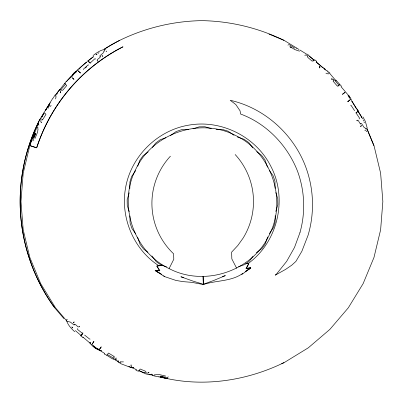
<?xml version="1.0" encoding="UTF-8"?>
<svg xmlns="http://www.w3.org/2000/svg" width="403" height="403" viewBox="0 0 403 403"><rect width="100%" height="100%" fill="white"/><g stroke="black" fill="none" stroke-linecap="round" stroke-linejoin="round"><path stroke-width="0.6" d="M129.811 188.584L129.922 181.97L131.59 176.529L135.735 170.55M275.219 215.66L275.108 222.275L273.446 227.71L269.295 233.695M113.792 358.816L112.719 357.693L107.384 354.544L106.79 355.295M136.113 369.37L136.063 370.372L138.471 371.259L138.959 370.705L145.775 373.908L150.556 374.916M32.9 140.123L32.875 140.41L35.791 133.564M48.36 108.241L48.446 107.677M146.077 372.105L145.302 371.153L140.173 369.012L139.196 370.387M104.609 353.3L104.458 354.192C108.412 355.431 112.215 360.05 116.452 359.869L115.802 359.798M83.386 69.613L83.466 69.145L88.232 64.797L88.539 65.2M77.729 328.551L77.547 329.447L82.595 333.472L82.897 332.954L82.141 334.132L82.897 332.954M41.071 119.59L40.763 121.827L41.449 122.593L41.242 122.033M69.981 79.159L70.067 78.792M34.734 132.285A180.861 180.861 0 0 0 29.817 145.609L23.193 173.204L20.966 201.5L23.193 229.796L29.817 257.391L40.678 283.611L55.508 307.806L67.125 321.413M55.639 98.987L56.042 96.619L55.438 95.602L56.093 95.849M154.636 374.528L154.465 375.274L156.067 374.533L159.24 374.563L165.754 376.08M129.247 192.73L127.152 199.702L127.247 205.389L129.187 211.711M275.783 211.51L277.879 204.543L277.783 198.855L275.843 192.528M48.33 107.339L48.567 106.553M60.697 91.934L60.616 92.861L60.223 92.146L61.362 89.773M120.421 361.577L120.159 362.619L121.071 361.864L123.474 361.884M137.745 166.212L139.7 160.52L142.964 155.865L148.274 151.825M267.673 236.893L265.33 243.719L262.066 248.379L256.273 252.782M66.858 319.307L67.175 319.257L66.505 320.289C67.739 324.964 71.255 328.571 74.721 331.745M97.707 60.838L97.551 61.256L97.168 60.541L97.415 59.528L99.606 57.82L100.579 56.541M35.363 131.212L36.965 126.99M33.635 137.428L35.283 133.086L35.555 133.333M33.802 140.617L33.847 140.894M316.199 62.153L316.557 61.216L314.541 59.629M33.303 137.267L33.53 136.682M313.232 61.08L313.584 60.233L312.224 61.241L308.013 57.614L307.57 56.475L307.217 56.999M35.484 131.962L35.62 131.645M33.716 137.705L35.328 133.877M49.136 105.898L49.735 104.679M169.089 268.584C133.222 251.386 117.51 203.888 136.053 168.696C153.251 132.824 200.749 117.117 235.941 135.66C271.813 152.858 287.52 200.356 268.977 235.548C251.779 271.415 204.281 287.127 169.089 268.584L173.789 259.24L173.612 253.814A69.447 69.447 0 0 1 170.424 156.178M34.985 138.516L37.509 132.32L38.038 129.187L37.555 127.489L38.089 127.696M73.729 322.561L74.172 321.896L73.26 322.899L73.653 322.717M246.137 268.302L248.742 263.552L245.82 263.184M246.228 268.554L248.832 263.804L245.916 263.431M359.108 119.016L359.562 118.22L356.005 112.835M338.182 86.106L338.591 85.386L337.467 86.237L333.624 81.794L333.442 80.706L333.044 81.068M52.924 98.367L55.322 94.675M63.946 318.642L54.692 307.806A181.143 180.982 0 0 1 39.867 119.394L52.707 98.433M304.804 55.478L305.665 54.919L307.827 55.569M339.321 85.265L339.734 84.6L338.943 85.134L334.843 80.489M71.88 76.026L73.825 73.351L76.374 71.175M72.031 76.424L74.092 73.759L76.787 71.583M99.622 349.336L101.239 346.852L99.244 349.527M59.483 90.065L66.228 81.411M319.327 66.797L319.901 66.334L319.66 67.014L319.992 67.79M107.636 354.192L108.447 353.038L113.475 356.076L113.978 357.053L114.245 356.146M113.48 357.683L115.999 358.433L116.538 358.005M152.374 147.473L155.629 143.146L160.177 139.725L165.9 137.725M253.019 256.288L249.402 261.094L244.858 264.514L238.556 266.715M329.286 73.502L328.183 73.94L325.906 73.175M71.578 75.885L73.704 73.225L77.89 69.613M80.812 335.875L82.464 333.644L80.807 335.875L82.801 337.472L83.214 337.205M203.369 284.518C216.265 280.231 231.518 281.632 242.818 273.35M361.063 125.948L360.438 126.441L361.617 125.771L361.189 125.827M131.585 366.277L131.302 366.539L131.323 365.813L130.763 365.183M90.121 63.075L94.886 58.722L95.743 59.045M85.26 68.011L86.665 66.807M247.825 263.779C277.773 242.349 287.954 198.906 270.851 166.328C256.177 137.035 222.033 119.636 189.707 124.985C157.311 129.887 130.214 156.984 125.313 189.38C120.663 218.507 133.982 249.744 158.883 265.763M51.241 105.667L50.531 106.12L49.816 105.989L50.032 106.311M355.92 112.936L357.799 111.5L356.187 112.709M344.716 92.483L342.409 94.347L345.129 92.418M93.063 55.569C96.74 52.647 100.856 49.74 105.667 49.257M241.729 274.539L250.595 268.045L245.155 271.642M334.097 80.273L331.951 78.766L331.185 79.043L332.087 79.27M170.242 135.69L176.151 131.544L181.526 129.695L188.806 129.534M357.975 111.379L357.335 111.807L358.443 111.097M245.815 271.239L250.555 268.151M148.495 372.488L149.014 372.201L148.364 372.992L147.342 373.097L144.183 372.553M133.433 367.783L133.846 367.581L132.869 367.793L129.635 367.062L120.95 363.763L118.014 361.763L117.958 360.574L118.21 361.017M74.877 324.551L73.94 324.994L70.505 322.138L67.538 321.403M119.716 40.35A180.861 180.861 0 0 0 104.181 49.262A180.861 180.861 0 0 1 119.716 40.35C145.322 27.857 173.34 21.132 201.827 20.639C230.315 21.132 258.333 27.857 283.939 40.35M57.322 93.924L57.8 93.743M283.939 362.65C245.971 381.162 201.48 387.716 160.334 376.966M281.662 363.657L284.095 362.65L308.295 347.819L329.876 329.387L348.308 307.806L363.138 283.611L373.999 257.391L380.623 229.796L382.85 201.5L380.623 173.204L373.999 145.609L366.831 128.305M222.446 276.534L225.337 275.627L213.61 280.518L203.329 284.281L192.866 281.057L180.897 276.785L183.833 277.541M192.921 128.789L199.248 126.849L204.936 126.759L211.323 128.678M162.112 265.013L156.898 265.955L159.744 270.564M162.026 265.27L156.817 266.207L159.664 270.816M360.589 123.701L361.617 123.57L364 127.343L366.599 128.965L365.476 128.955M167.668 377.888L167.955 377.863L160.737 376.064M133.186 367.627L133.756 367.622M216.053 129.418L222.668 129.524L228.108 131.192L234.088 135.337M90.111 339.099L89.637 339.089L84.59 335.064M101.264 350.812L101.642 350.837C97.022 350.131 92.771 346.696 89.894 343.094L90.212 342.182L90.302 342.767M299.53 51.191L294.638 49.524L290.079 46.612M61.901 90.368L62.949 90.02L66.737 85.532L65.724 84.554M39.026 125.051L38.527 124.89M60.193 89.904L61.468 89.023L65.417 84.247L64.772 83.547L65.493 83.854M203.298 284.518L191.687 282.337L183.229 281.652L176.04 280.463L164.469 276.559L155.281 270.534L159.875 273.244M79.195 326.329L79.633 326.415L78.983 326.909L77.95 326.823L75.92 324.929L74.505 324.168M164.892 377.581L160.344 376.639L160.545 376.331L162.273 376.755M168.016 376.921L168.283 376.835M164.172 377.807L164.787 377.938M166.011 378.266L167.386 378.588L154.062 375.934L151.735 374.866L151.82 374.049L152.173 374.523M162.626 377.465L164.404 377.888M160.646 376.961L162.893 377.5M148.939 374.231L153.135 375.238M158.873 376.533L159.205 376.614M29.817 145.609L36.698 147.846A173.628 173.628 0 0 1 123.001 46.798A173.628 173.628 0 0 0 36.643 147.8L29.757 145.564A180.861 180.861 0 0 1 34.683 132.239M98.654 349.587L95.304 347.955L92.755 345.774M350.595 105.158L351.043 105.314L354.6 110.699M237.286 136.965L244.117 139.307L248.772 142.571L252.812 147.881M166.605 266.887L160.913 264.937L156.258 261.668L151.85 255.88M80.096 69.145L79.683 68.858M269.013 34.099L284.095 40.35L298.9 49.423M128.839 366.428L136.249 369.496M138.526 370.443L144.229 372.8M42.572 119.968L42.003 119.706L43.061 119.092L45.982 114.361L44.778 113.178M98.619 349.24L95.662 347.623L93.093 345.306M98.528 349.572L98.916 349.784M357.401 120.89L356.64 120.457L357.411 120.19L358.368 120.593L359.713 123.021L360.826 124.179M288.19 45.116L287.908 45.111M155.326 270.64L159.135 272.846M160.223 273.476L161.855 274.418M307.202 54.123L308.25 54.737M299.792 49.967L306.879 54.314M99.198 350.076L104.463 353.3M114.981 359.748L119.192 362.327M296.477 48.128L296.769 48.31M288.538 44.234L294.845 48.179M102.417 56.128L102.024 55.513L102.871 56.576M256.681 151.619L261.492 155.236L264.907 159.779L267.511 167.225M147.866 252.263L143.539 249.004L140.123 244.46L137.519 237.019M289.807 46.728L291.253 47.876M322.748 67.225L325.483 69.417M326.944 70.59L328.238 71.638M308.295 55.181L314.385 60.379M316.214 61.941L322.712 67.492M324.35 68.893L326.652 70.857M327.649 71.704L328.541 72.469M309.076 55.982L314.234 60.39M316.113 61.991L322.677 67.598M323.619 68.399L324.556 69.205M75.346 330.591L80.973 335.402M82.852 337.004L90.358 343.411M94.579 347.018L95.516 347.819M90.237 63.145L88.524 61.513L89.97 62.918M131.015 364.841L131.277 365.078M328.888 72.167L329.956 73.19M71.779 77.396L73.976 79.386L72.671 78.006M163.704 275.803L164.469 276.559M88.378 61.357L88.902 61.921L88.025 60.939M335.77 80.006L341.618 86.373M329.876 73.613L336.193 81.003M341.019 86.66L347.9 94.715M71.936 327.045L72.736 327.982M71.91 326.969L72.59 327.765M269.295 170.338L273.093 175.753L274.942 181.133L275.098 188.408M135.74 233.906L131.937 228.486L130.093 223.106L129.932 215.832M348.394 95.133L350.147 97.989M357.048 108.966L358.448 111.097M348.535 95.037L351.451 99.732M347.95 95.335L349.678 98.337M351.517 100.428L357.053 109.46M358.01 111.021L361.859 117.303M351.693 100.977L356.529 108.87M357.174 109.923L361.687 117.288M361.657 117.288L362.629 118.875M319.644 68.036L319.307 67.22M362.962 116.91L365.355 121.434L367.234 128.139M236.637 268.232L231.841 258.938L231.619 252.157L237.775 245.563L243.029 238.223A69.447 69.447 0 0 0 235.151 154.53M333.79 79.703L333.996 80.157M363.959 121.837L364.393 122.809M366.992 129.081L373.838 145.609M363.153 119.887L363.556 120.865M100.14 56.853L99.848 55.861L103.208 52.914L104.402 50.098L104.568 51.206M37.973 124.93A180.861 180.861 0 0 1 38.497 123.812M41.811 117.202A180.861 180.861 0 0 1 44.169 112.865A180.861 180.861 0 0 0 41.766 117.162M45.71 110.185A180.861 180.861 0 0 1 49.257 104.377M55.866 94.695A180.861 180.861 0 0 1 59.594 89.778M66.329 81.703A180.861 180.861 0 0 1 71.351 76.253A180.861 180.861 0 0 0 66.304 81.673M78.822 68.908A180.861 180.861 0 0 1 86.736 61.981A180.861 180.861 0 0 0 77.905 69.724M87.693 61.196A180.861 180.861 0 0 1 93.536 56.642A180.861 180.861 0 0 0 87.683 61.18M96.015 54.818A180.861 180.861 0 0 1 97.017 54.103A180.861 180.861 0 0 0 96.01 54.803M37.152 126.567A180.861 180.861 0 0 1 38.718 123.212M40.632 119.348A180.861 180.861 0 0 1 41.197 118.25M45.67 110.145A180.861 180.861 0 0 1 50.224 102.775M55.841 94.66A180.861 180.861 0 0 1 59.568 89.748M98.02 53.377A180.861 180.861 0 0 1 99.032 52.672M54.692 307.806A180.861 180.861 0 0 1 39.862 119.389M246.097 268.574A48.97 0.549 -9.1 0 1 249.669 268.358M246.001 268.327A48.97 0.549 -9.1 0 1 248.903 268.247M156.979 270.65A48.97 0.549 6.1 0 1 159.88 270.579M156.223 270.801A48.97 0.549 6.1 0 1 159.8 270.831M203.324 284.085L203.122 276.322L203.324 284.085M106.256 51.095L106.211 51.458L106.256 51.095M106.609 49.962L106.609 49.962M299.973 232.596L294.492 247.472L286.659 261.361L276.654 273.884L275.234 275.168L285.611 269.39L291.827 265.119L295.883 261.436L301.882 251.235L308.083 235.231A114.936 111.475 0 0 0 306.25 168.363C294.341 134.869 264.957 108.125 230.209 100.282L235.785 104.508L240.072 110.845L240.566 114.014C266.69 123.656 287.45 145.407 297.52 171.199A105.657 102.478 0 0 1 299.968 232.596M93.899 341.406L91.955 344.479L93.899 341.406M348.157 101.254L347.708 101.793L350.514 99.465L348.157 101.254M68.439 319.347L68.439 319.347M365.325 130.637L364.972 130.537L365.325 130.637M366.599 131.166L366.277 131.116L366.599 131.166M80.509 72.993L77.779 70.59L80.509 72.993"/></g></svg>
